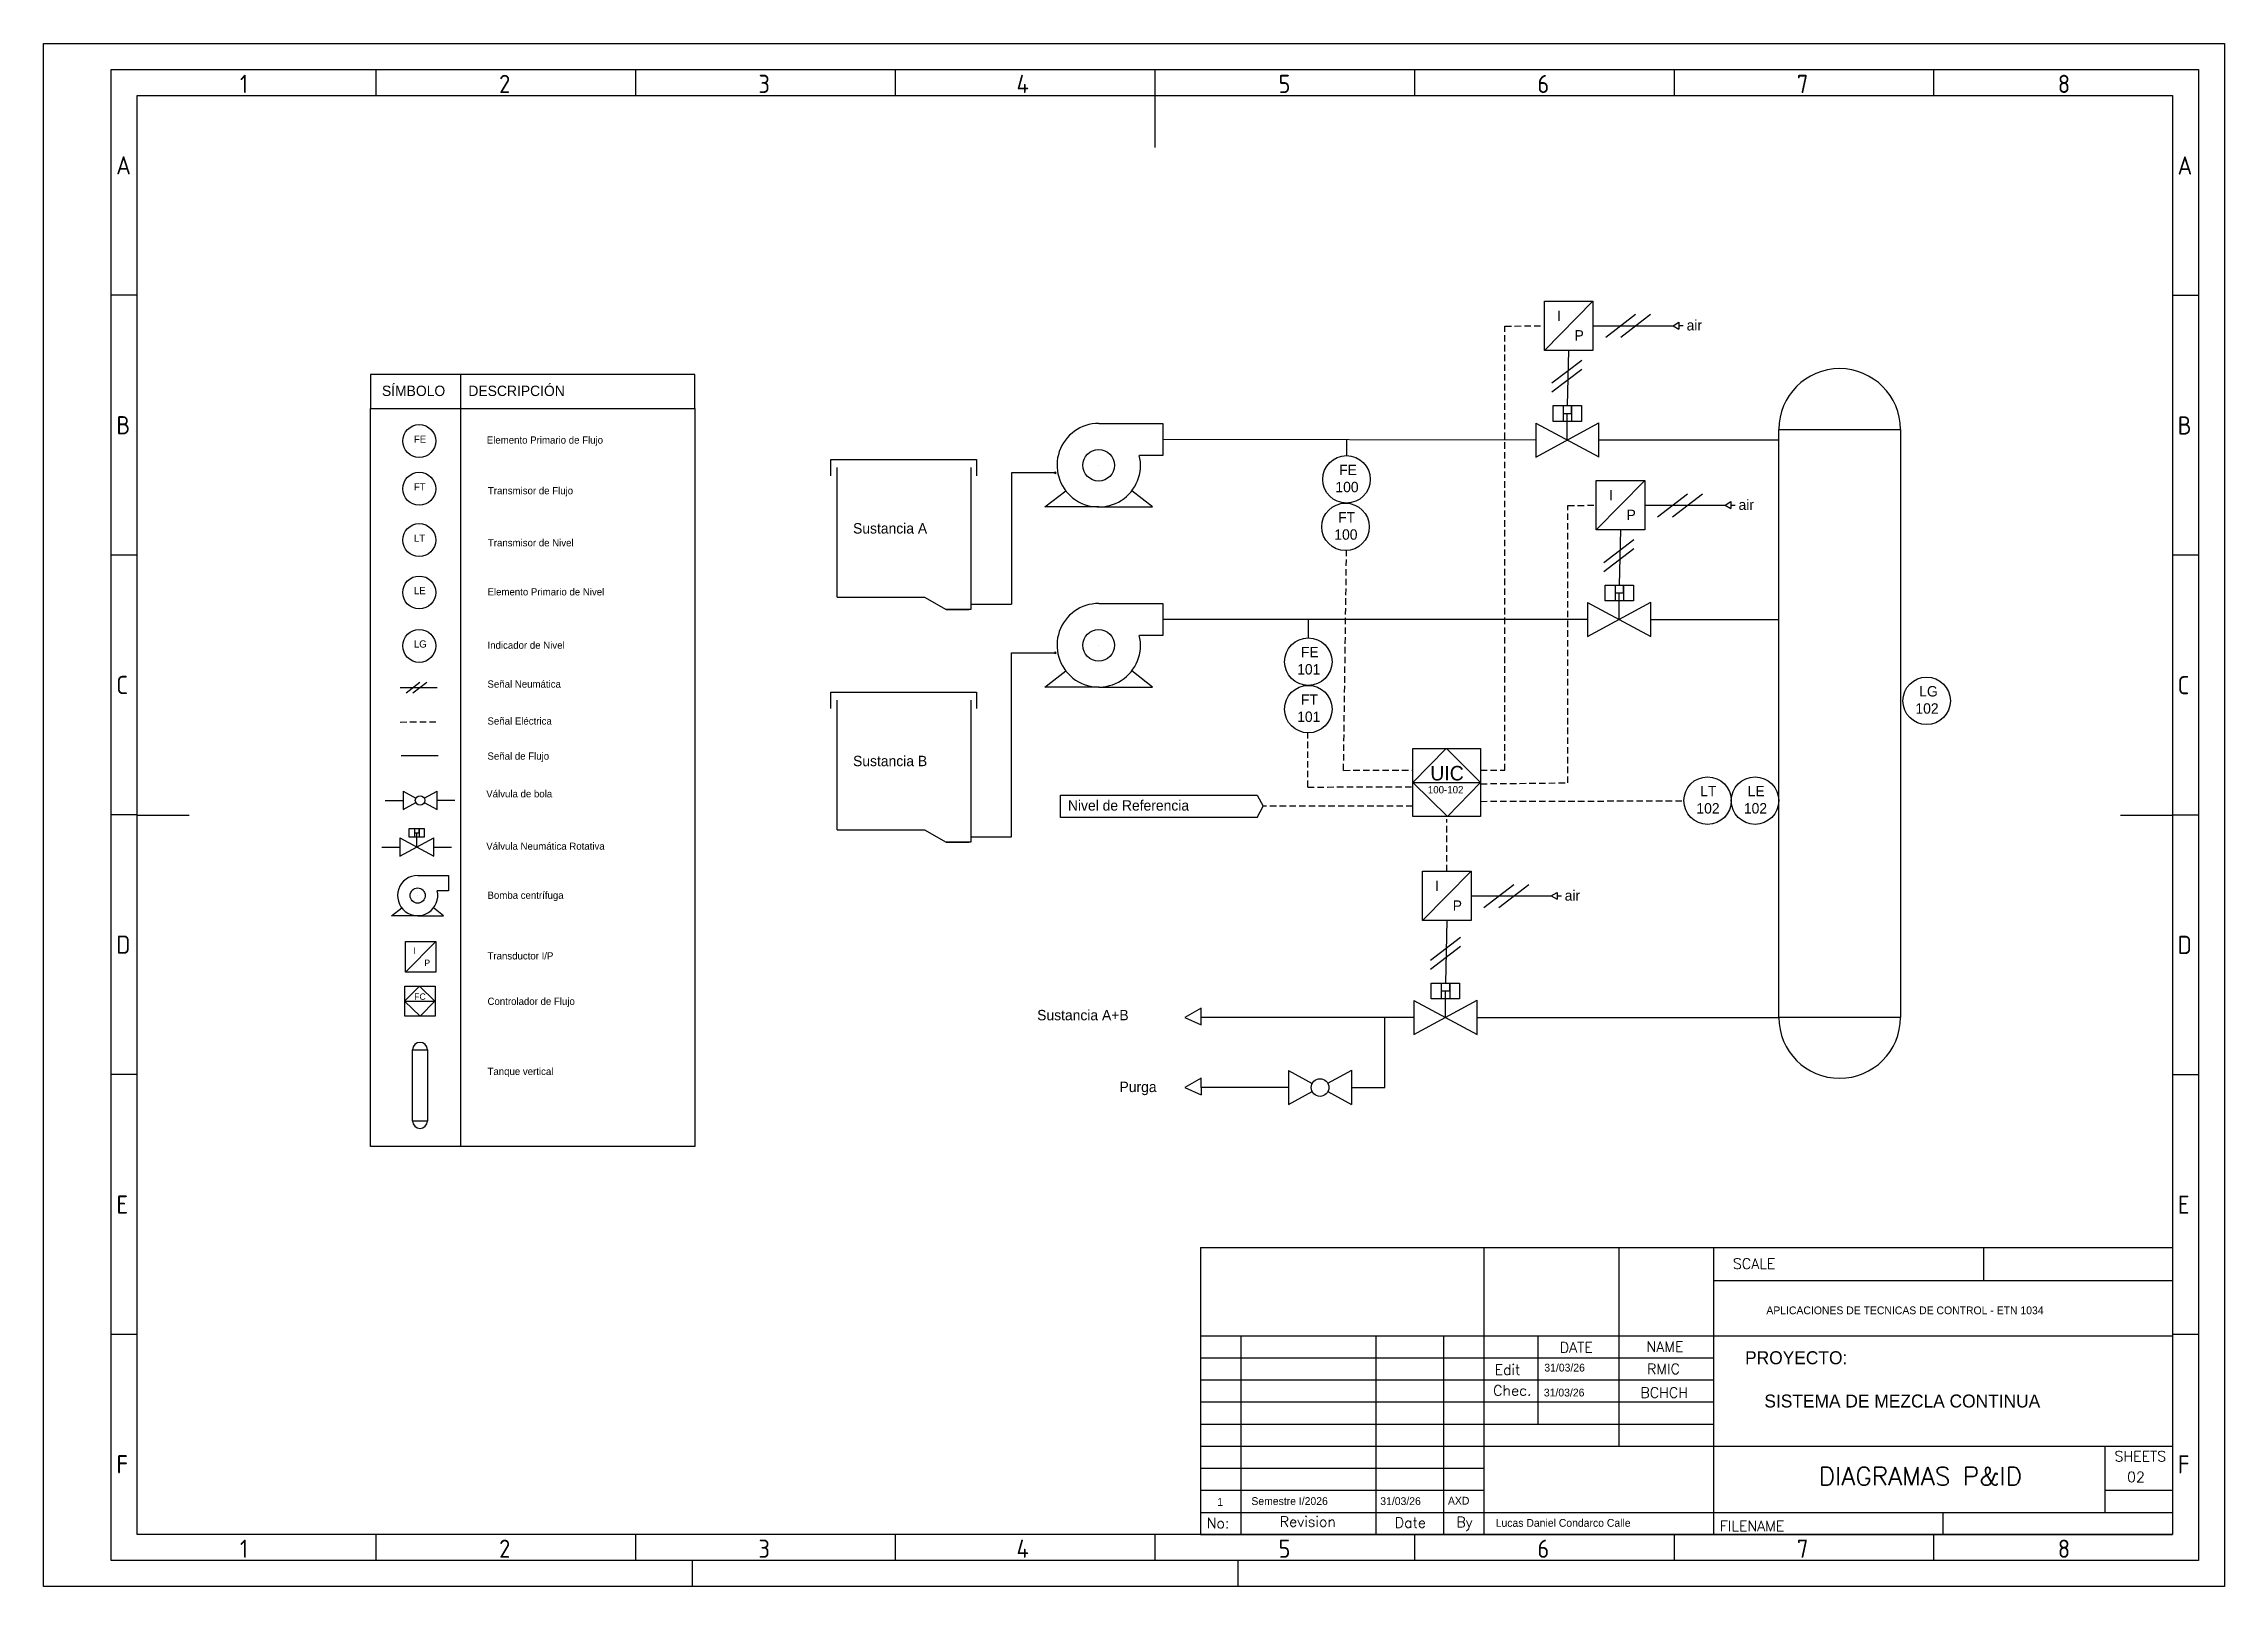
# Model space of a CAD drawing. Header units: millimetres. Extents: x -737 to -317, y 440 to 737.
import ezdxf
from ezdxf.enums import TextEntityAlignment as Align

# ---------------------------------------------------------------- set-up
doc = ezdxf.new("R2010")
doc.units = ezdxf.units.MM
doc.header["$LTSCALE"] = 10
doc.header["$MEASUREMENT"] = 0
doc.linetypes.add('HIDDEN2', pattern=[0.1875, 0.125, -0.0625])
for name, color, linetype in [('025', 1, 'Continuous'), ('035', 5, 'Continuous'), ('07', 7, 'Continuous')]:
    doc.layers.add(name, color=color, linetype=linetype)
doc.styles.add('ISO Proportional', font='isocp.shx')
doc.styles.add('WD', font='romans.shx')

# ---------------------------------------------------------------- blocks, each defined once
blk = doc.blocks.new('IEC_border_a3')
at = {"layer": '035'}
for p, q in [((64, 292), (64, 287)), ((114, 292), (114, 287)), ((164, 292), (164, 287)), ((214, 292), (214, 287)), ((264, 292), (264, 287)), ((314, 292), (314, 287)), ((364, 292), (364, 287)), ((17.97, 248.58), (12.98, 248.58)), ((414.97, 248.54), (409.98, 248.54)), ((17.98, 198.54), (13, 198.54)), ((414.98, 198.5), (410, 198.5)), ((17.98, 148.54), (13, 148.54)), ((414.98, 148.5), (410, 148.5)), ((17.98, 98.54), (13, 98.54)), ((414.98, 98.5), (410, 98.5)), ((18, 48.5), (13.02, 48.5)), ((415, 48.46), (410.02, 48.46)), ((64, 10), (64, 5)), ((114, 10), (114, 5)), ((164, 10), (164, 5)), ((214, 10), (214, 5)), ((264, 10), (264, 5)), ((314, 10), (314, 5)), ((364, 10), (364, 5)), ((125, 0), (125, 5)), ((230, 5), (230, 0))]:
    blk.add_line(p, q, dxfattribs=at)
for points in [[(0, 297), (420, 297), (420, 0), (0, 0)], [(18, 287), (410, 287), (410, 10), (18, 10)]]:
    blk.add_lwpolyline(points, close=True, dxfattribs=at)
at = {"layer": '07'}
for p, q in [((214, 287), (214, 277)), ((18, 148.5), (28, 148.5)), ((400, 148.5), (410, 148.5))]:
    blk.add_line(p, q, dxfattribs=at)
blk.add_lwpolyline([(13, 292), (415, 292), (415, 5), (13, 5)], close=True, dxfattribs=at)
at = {"layer": '035', "style": 'ISO Proportional'}
for s, p in [('1', (37.81, 287.5)), ('2', (87.73, 287.5)), ('3', (137.68, 287.5)), ('4', (187.38, 287.5)), ('5', (237.84, 287.5)), ('6', (287.69, 287.5)), ('7', (337.67, 287.5)), ('8', (387.92, 287.5)), ('A', (13.98, 271.83)), ('A', (410.98, 271.79)), ('B', (14, 221.79)), ('B', (411, 221.75)), ('C', (14, 171.79)), ('C', (411, 171.75)), ('D', (14, 121.79)), ('D', (411, 121.75)), ('E', (14.02, 71.75)), ('E', (411.02, 71.72)), ('F', (14.02, 21.75)), ('F', (411.02, 21.72)), ('1', (37.81, 5.5)), ('2', (87.73, 5.5)), ('3', (137.68, 5.5)), ('4', (187.38, 5.5)), ('5', (237.84, 5.5)), ('6', (287.69, 5.5)), ('7', (337.67, 5.5)), ('8', (387.92, 5.5))]:
    blk.add_text(s, height=3.5, dxfattribs=at).set_placement(p)
blk = doc.blocks.new('IEC_tblock_a3')
at = {"layer": '035'}
for p, q in [((-106.6, 55.25), (-106.6, 17)), ((-36.4, 55.25), (-36.4, 48.88)), ((-88.4, 48.88), (0, 48.88)), ((-179.4, 38.25), (-179.4, 0)), ((-153.4, 38.25), (-153.4, 0)), ((-140.4, 38.25), (-140.4, 0)), ((-122.2, 38.25), (-122.2, 21.25)), ((-187.2, 34), (-88.4, 34)), ((-187.2, 29.75), (-88.4, 29.75)), ((-187.2, 25.5), (-88.4, 25.5)), ((-187.2, 21.25), (-88.4, 21.25)), ((-187.2, 17), (-132.6, 17)), ((-187.2, 12.75), (-132.6, 12.75)), ((-187.2, 8.5), (-132.6, 8.5)), ((-13, 8.5), (0, 8.5)), ((-187.2, 4.25), (0, 4.25)), ((-44.2, 4.25), (-44.2, 0))]:
    blk.add_line(p, q, dxfattribs=at)
at = {"layer": '07'}
for p, q in [((-187.2, 55.25), (-187.2, 0)), ((-187.2, 55.25), (0, 55.25)), ((-132.6, 55.25), (-132.6, 0)), ((-88.4, 55.25), (-88.4, 0)), ((0, 55.25), (0, 0)), ((-187.2, 38.25), (0, 38.25)), ((-132.6, 17), (0, 17)), ((-13, 17), (-13, 4.25)), ((-187.2, 0), (0, 0))]:
    blk.add_line(p, q, dxfattribs=at)
at = {"style": 'WD'}
for tag, p in [('SCALE', (-69.88, 51.07)), ('SH', (-8.74, 10.06)), ('FILENAME', (-68.15, 0.8))]:
    blk.add_attdef(tag, p, '', height=2, dxfattribs=at)
for tag, height, p in [('PROJDESC', 5, (-45.9, 29.2)), ('EDDATE', 2, (-114.97, 30.8)), ('EDBY', 2, (-98.02, 30.86)), ('CKDATE', 2, (-114.85, 26.58)), ('CKBY', 2, (-97.88, 26.3)), ('DWGDESC', 5, (-44.85, 19.72)), ('DWGNO', 3.5, (-48.54, 9.46))]:
    blk.add_attdef(tag, text='', height=height, dxfattribs=at).set_placement(p, align=Align.CENTER)
at = {"style": 'WD', "flags": 1}
blk.add_attdef('WD_TB', (-120.95, 11.91), '', height=2, dxfattribs=at)
at = {"layer": '025', "style": 'WD'}
for s, p in [('SCALE', (-80.57, 51.13)), ('NAME', (-97.74, 35.14)), ('No:', (-183.81, 1.19)), ('Revision', (-166.53, 1.47)), ('Date', (-146.79, 1.28)), ('By', (-136.33, 1.37))]:
    blk.add_text(s, height=2, dxfattribs=at).set_placement(p, align=Align.CENTER)
for s, p in [('DATE', (-118, 35)), ('Edit', (-130.55, 30.72)), ('Chec.', (-130.82, 26.72)), ('SHEETS', (-11.17, 14.05)), ('FILENAME', (-87.18, 0.61))]:
    blk.add_text(s, height=2, dxfattribs=at).set_placement(p)

msp = doc.modelspace()

# ---------------------------------------------------------------- linework, layer by layer
for p, q in [((-447.61, 678.29), (-438.27, 687.78)), ((-435.8, 680.84), (-430.04, 685.24)), ((-432.92, 680.84), (-427.15, 685.24)), ((-438.27, 683.04), (-422.81, 683.04)), ((-422.81, 683.04), (-421.69, 683.74)), ((-422.81, 683.04), (-421.69, 682.4)), ((-421.69, 683.74), (-421.69, 682.4)), ((-421.69, 683.07), (-420.86, 683.07)), ((-446.17, 672.02), (-440.41, 676.42)), ((-442.94, 678.29), (-443.2, 667.68)), ((-656.32, 525.01), (-656.32, 673.66)), ((-446.17, 670.29), (-440.41, 674.69)), ((-533.44, 664.23), (-521.1, 664.23)), ((-521.1, 664.23), (-521.1, 658.09)), ((-449.29, 657.77), (-437.1, 664.36)), ((-449.29, 664.3), (-449.29, 657.77)), ((-449.29, 664.3), (-437.12, 657.78)), ((-443.2, 661.04), (-443.2, 666.15)), ((-442.37, 666.15), (-442.37, 667.68)), ((-437.1, 657.77), (-437.1, 664.37)), ((-449.29, 661.04), (-521.1, 661.16)), ((-485.72, 661.04), (-485.72, 658.03)), ((-437.1, 661.07), (-402.48, 661.07)), ((-585.06, 654.17), (-585.06, 657.28)), ((-585.06, 657.28), (-557, 657.28)), ((-557, 657.28), (-557, 654.17)), ((-533.44, 656.19), (-533.44, 656.19)), ((-521.1, 658.09), (-525.62, 658.09)), ((-541.86, 654.72), (-550.27, 654.72)), ((-550.27, 654.72), (-550.27, 629.47)), ((-543.84, 648.15), (-539.8, 651.27)), ((-541.86, 654.72), (-541.86, 654.93)), ((-541.86, 654.93), (-541.61, 654.72)), ((-541.61, 654.72), (-541.86, 654.56)), ((-541.86, 654.56), (-541.86, 654.72)), ((-523.07, 648.15), (-527.08, 651.26)), ((-437.61, 643.73), (-428.26, 653.23)), ((-533.44, 648.15), (-543.84, 648.15)), ((-533.44, 648.15), (-523.07, 648.15)), ((-428.26, 648.48), (-412.81, 648.48)), ((-425.8, 646.28), (-420.03, 650.68)), ((-422.91, 646.28), (-417.15, 650.68)), ((-412.81, 648.48), (-411.69, 649.18)), ((-412.81, 648.48), (-411.69, 647.84)), ((-411.69, 649.18), (-411.69, 647.84)), ((-411.69, 648.51), (-410.86, 648.51)), ((-432.94, 643.73), (-433.19, 633.12)), ((-436.17, 637.47), (-430.4, 641.87)), ((-436.17, 635.74), (-430.4, 640.14)), ((-583.83, 630.76), (-567.01, 630.76)), ((-567.01, 630.76), (-562.82, 628.39)), ((-433.2, 626.49), (-433.19, 631.6)), ((-432.37, 631.6), (-432.37, 633.12)), ((-562.82, 628.39), (-558.49, 628.39)), ((-557.88, 629.47), (-550.27, 629.47)), ((-533.44, 629.57), (-521.1, 629.57)), ((-521.1, 629.57), (-521.1, 623.43)), ((-439.28, 626.48), (-521.1, 626.5)), ((-493.08, 626.5), (-493.08, 622.94)), ((-439.28, 623.22), (-427.1, 629.81)), ((-439.28, 629.75), (-439.28, 623.22)), ((-439.28, 629.75), (-427.11, 623.22)), ((-427.1, 623.22), (-427.1, 629.82)), ((-427.1, 626.52), (-402.48, 626.52)), ((-521.1, 623.43), (-525.62, 623.43)), ((-550.27, 584.68), (-550.27, 620.06)), ((-550.27, 620.06), (-541.86, 620.06)), ((-541.86, 620.06), (-541.86, 620.27)), ((-541.86, 620.27), (-541.61, 620.06)), ((-541.61, 620.06), (-541.86, 619.9)), ((-541.86, 619.9), (-541.86, 620.06)), ((-533.44, 621.53), (-533.44, 621.53)), ((-667.97, 613.39), (-660.88, 613.39)), ((-666.84, 612.39), (-664.2, 614.4)), ((-665.52, 612.39), (-662.87, 614.4)), ((-543.84, 613.49), (-539.8, 616.61)), ((-533.44, 613.49), (-543.84, 613.49)), ((-533.44, 613.49), (-523.07, 613.49)), ((-523.07, 613.49), (-527.08, 616.6)), ((-585.06, 609.38), (-585.06, 612.49)), ((-585.06, 612.49), (-557, 612.49)), ((-557, 612.49), (-557, 609.38)), ((-472.98, 595.11), (-466.56, 601.66)), ((-466.46, 601.66), (-459.9, 595.13)), ((-667.77, 600.33), (-660.68, 600.33)), ((-667.42, 593.42), (-667.42, 589.91)), ((-667.42, 593.42), (-664.95, 592.09)), ((-663.35, 592.11), (-660.87, 593.45)), ((-660.87, 589.91), (-660.87, 593.45)), ((-502.95, 592.64), (-501.76, 590.53)), ((-466.3, 588.59), (-472.98, 595.11)), ((-472.96, 595.11), (-459.96, 595.11)), ((-459.9, 595.13), (-466.3, 588.59)), ((-670.86, 591.66), (-667.42, 591.66)), ((-667.42, 589.91), (-664.95, 591.24)), ((-663.34, 591.23), (-660.88, 589.91)), ((-660.87, 591.68), (-657.43, 591.68)), ((-502.95, 588.39), (-501.76, 590.53)), ((-668.06, 580.92), (-661.51, 584.46)), ((-668.06, 584.43), (-668.06, 580.92)), ((-668.06, 584.43), (-661.52, 580.93)), ((-664.79, 582.68), (-664.79, 585.42)), ((-664.35, 585.42), (-664.35, 586.24)), ((-661.51, 580.92), (-661.51, 584.47)), ((-583.83, 585.97), (-567.01, 585.97)), ((-567.01, 585.97), (-562.82, 583.6)), ((-557.88, 584.68), (-550.27, 584.68)), ((-671.5, 582.68), (-668.06, 582.68)), ((-661.51, 582.69), (-658.07, 582.69)), ((-562.82, 583.6), (-558.49, 583.6)), ((-664.61, 577.21), (-658.67, 577.21)), ((-658.67, 577.21), (-658.67, 574.25)), ((-471.09, 568.51), (-461.74, 578.01)), ((-459.28, 571.06), (-453.51, 575.46)), ((-456.39, 571.06), (-450.63, 575.46)), ((-664.61, 573.34), (-664.61, 573.34)), ((-658.67, 574.25), (-660.85, 574.25)), ((-461.74, 573.26), (-446.28, 573.26)), ((-446.28, 573.26), (-445.17, 573.96)), ((-446.28, 573.26), (-445.17, 572.62)), ((-445.17, 573.96), (-445.17, 572.62)), ((-445.17, 573.29), (-444.34, 573.29)), ((-669.62, 569.46), (-667.67, 570.97)), ((-664.61, 569.46), (-669.62, 569.46)), ((-664.61, 569.46), (-659.62, 569.46)), ((-659.62, 569.46), (-661.55, 570.96)), ((-466.42, 568.51), (-466.67, 556.5)), ((-666.93, 558.59), (-661.13, 564.49)), ((-469.52, 560.91), (-463.76, 565.31)), ((-469.52, 559.18), (-463.76, 563.58)), ((-667.13, 553), (-664.27, 555.91)), ((-664.23, 555.91), (-661.32, 553.01)), ((-466.68, 549.86), (-466.67, 554.97)), ((-465.85, 554.97), (-465.85, 556.5)), ((-664.16, 550.11), (-667.13, 553)), ((-667.12, 553), (-661.34, 553)), ((-661.32, 553.01), (-664.16, 550.11)), ((-513.7, 551.64), (-516.84, 549.86)), ((-513.7, 549.86), (-513.7, 551.64)), ((-472.76, 546.59), (-460.58, 553.18)), ((-472.76, 553.12), (-472.76, 546.59)), ((-472.76, 553.12), (-460.59, 546.6)), ((-460.58, 546.59), (-460.58, 553.19)), ((-516.84, 549.86), (-513.7, 548.46)), ((-472.76, 549.86), (-513.7, 549.86)), ((-513.7, 548.46), (-513.7, 549.86)), ((-478.32, 536.42), (-478.32, 549.86)), ((-460.58, 549.89), (-402.48, 549.89)), ((-513.7, 538.17), (-516.84, 536.39)), ((-513.7, 536.39), (-513.7, 538.17)), ((-496.91, 539.65), (-496.91, 533.12)), ((-496.91, 539.65), (-492.32, 537.19)), ((-489.34, 537.21), (-484.72, 539.71)), ((-484.72, 533.12), (-484.72, 539.72)), ((-516.84, 536.39), (-513.7, 534.99)), ((-496.91, 536.39), (-513.7, 536.39)), ((-513.7, 536.39), (-513.7, 534.99)), ((-496.91, 533.12), (-492.32, 535.6)), ((-489.33, 535.59), (-484.73, 533.13)), ((-484.72, 536.42), (-478.32, 536.42))]:
    msp.add_line(p, q)
at = {"linetype": 'HIDDEN2'}
for p, q in [((-455.22, 682.96), (-447.62, 683.04)), ((-455.22, 597.48), (-455.22, 682.96)), ((-443.09, 595.04), (-443.08, 648.45)), ((-443.08, 648.45), (-437.61, 648.48)), ((-486.29, 597.45), (-485.72, 639.76)), ((-667.97, 606.75), (-660.88, 606.8)), ((-493.19, 594.23), (-493.19, 604.67)), ((-486.29, 597.45), (-472.98, 597.46)), ((-459.89, 597.46), (-455.22, 597.48)), ((-493.19, 594.23), (-472.98, 594.29)), ((-459.89, 594.87), (-443.09, 595.04)), ((-472.98, 590.53), (-501.76, 590.53)), ((-466.42, 578.01), (-466.42, 588.04)), ((-459.89, 591.48), (-420.75, 591.59))]:
    msp.add_line(p, q, dxfattribs=at)
at = {"lineweight": 30}
for p, q in [((-444.02, 667.68), (-444.02, 664.62)), ((-444.02, 666.15), (-443.2, 666.15)), ((-443.2, 666.15), (-442.37, 666.15)), ((-442.37, 667.68), (-442.37, 664.62)), ((-434.01, 633.12), (-434.01, 630.07)), ((-434.01, 631.6), (-433.19, 631.6)), ((-433.19, 631.6), (-432.37, 631.6)), ((-432.37, 633.12), (-432.37, 630.07)), ((-665.23, 586.24), (-665.23, 584.6)), ((-665.23, 585.42), (-664.79, 585.42)), ((-664.79, 585.42), (-664.35, 585.42)), ((-664.35, 586.24), (-664.35, 584.6)), ((-467.49, 556.5), (-467.49, 553.44)), ((-467.49, 554.97), (-466.67, 554.97)), ((-466.67, 554.97), (-465.85, 554.97)), ((-465.85, 556.5), (-465.85, 553.44))]:
    msp.add_line(p, q, dxfattribs=at)
for points in [[(-447.62, 687.78), (-438.27, 687.78), (-438.27, 678.29), (-447.62, 678.29)], [(-673.69, 667.13), (-611.26, 667.13), (-611.26, 673.66), (-673.69, 673.66)], [(-673.69, 667.13), (-611.26, 667.13), (-611.26, 525.01), (-673.69, 525.01)], [(-445.91, 667.68), (-440.48, 667.68), (-440.48, 664.62), (-445.91, 664.62)], [(-402.48, 663.06), (-379.03, 663.06), (-379.03, 549.89), (-402.48, 549.89)], [(-437.61, 653.23), (-428.26, 653.23), (-428.26, 643.73), (-437.61, 643.73)], [(-435.91, 633.12), (-430.48, 633.12), (-430.48, 630.07), (-435.91, 630.07)], [(-472.98, 601.67), (-459.89, 601.67), (-459.89, 588.59), (-472.98, 588.59)], [(-666.25, 586.24), (-663.33, 586.24), (-663.33, 584.6), (-666.25, 584.6)], [(-471.09, 578.01), (-461.74, 578.01), (-461.74, 568.51), (-471.09, 568.51)], [(-666.93, 564.49), (-661.13, 564.49), (-661.13, 558.59), (-666.93, 558.59)], [(-667.07, 555.92), (-661.25, 555.92), (-661.25, 550.11), (-667.07, 550.11)], [(-469.39, 556.5), (-463.96, 556.5), (-463.96, 553.44), (-469.39, 553.44)], [(-665.58, 543.65), (-662.74, 543.65), (-662.74, 529.93), (-665.58, 529.93)]]:
    msp.add_lwpolyline(points, close=True)
for points in [[(-583.83, 630.76), (-583.83, 655.78)], [(-558.06, 655.78), (-558.06, 628.39), (-562.82, 628.39)], [(-583.83, 585.97), (-583.83, 610.99)], [(-558.06, 610.99), (-558.06, 583.6), (-562.82, 583.6)], [(-502.95, 588.39), (-540.83, 588.39), (-540.83, 592.64), (-502.95, 592.64)]]:
    msp.add_lwpolyline(points)
for centre, radius in [((-664.3, 660.85), 3.17), ((-533.44, 656.19), 3.04), ((-485.72, 653.46), 4.57), ((-664.3, 651.66), 3.17), ((-485.92, 644.32), 4.57), ((-664.3, 641.78), 3.17), ((-664.3, 631.69), 3.17), ((-664.3, 621.41), 3.17), ((-533.44, 621.53), 3.04), ((-493.08, 618.37), 4.57), ((-493.08, 609.24), 4.57), ((-374, 610.83), 4.57), ((-664.15, 591.66), 0.912), ((-416.18, 591.62), 4.57), ((-407.05, 591.62), 4.57), ((-664.61, 573.34), 1.46), ((-490.82, 536.39), 1.7)]:
    msp.add_circle(centre, radius)
for centre, radius, start, end in [((-390.75, 663.06), 11.72, 0, 180), ((-533.44, 656.19), 8.04, 90, 13.6316), ((-533.44, 621.53), 8.04, 90, 13.6316), ((-664.61, 573.34), 3.87, 90, 13.6316), ((-390.75, 549.89), 11.72, 180, 0), ((-664.16, 543.65), 1.42, 0, 180), ((-664.16, 529.93), 1.42, 180, 0)]:
    msp.add_arc(centre, radius, start, end)

# ---------------------------------------------------------------- block references
msp.add_blockref('IEC_border_a3', (-736.65, 440.35))
ref = msp.add_blockref('IEC_tblock_a3', (-326.65, 450.35))
ref.add_attrib('EDBY', 'RMIC', dxfattribs={"height": 2, "style": 'WD'}).set_placement((-424.67, 481.21), align=Align.CENTER)
ref.add_attrib('CKBY', 'BCHCH', dxfattribs={"height": 2, "style": 'WD'}).set_placement((-424.53, 476.65), align=Align.CENTER)
ref.add_attrib('DWGNO', 'DIAGRAMAS P&ID', dxfattribs={"height": 3.5, "style": 'WD'}).set_placement((-375.19, 459.81), align=Align.CENTER)
ref.add_attrib('SH', '02', (-335.39, 460.42), dxfattribs={"height": 2, "style": 'WD'})

# ---------------------------------------------------------------- texts
at = {"attachment_point": 1}
for s, insert, char_height in [('I', (-445.18, 685.96), 2), ('P', (-441.8, 682.19), 2), ('air', (-420.22, 684.14), 2), ('FE', (-665.35, 661.9), 1.388), ('Elemento Primario de Flujo', (-651.3, 661.74), 1.3883), ('FE', (-487.13, 656.29), 2), ('FT', (-665.35, 652.72), 1.388), ('Transmisor de Flujo', (-651.08, 651.99), 1.3883), ('I', (-435.17, 651.41), 2), ('FT', (-487.34, 647.16), 2), ('P', (-431.79, 647.63), 2), ('air', (-410.22, 649.58), 2), ('LT', (-665.35, 642.84), 1.388), ('Sustancia A', (-580.76, 645.04), 2), ('Transmisor de Nivel', (-651.08, 641.95), 1.3883), ('LE', (-665.35, 632.75), 1.388), ('Elemento Primario de Nivel', (-651.16, 632.51), 1.3883), ('LG', (-665.35, 622.47), 1.388), ('Indicador de Nivel', (-651.16, 622.24), 1.3883), ('FE', (-494.5, 621.21), 2), ('Señal Neumática ', (-651.16, 614.75), 1.3883), ('LG', (-375.42, 613.67), 2), ('FT', (-494.5, 612.07), 2), ('Señal Eléctrica ', (-651.16, 607.64), 1.3883), ('Señal de Flujo', (-651.16, 600.89), 1.3883), ('Sustancia B', (-580.76, 600.25), 2), ('UIC', (-469.58, 598.3), 2.797), ('Válvula de bola', (-651.4, 593.63), 1.3883), ('100-102', (-470.06, 594.42), 1.398), ('LT', (-417.6, 594.45), 2), ('LE', (-408.46, 594.45), 2), ('Válvula Neumática Rotativa ', (-651.4, 583.55), 1.3883), ('I', (-468.65, 576.19), 2), ('Bomba centrífuga ', (-651.16, 574.1), 1.3883), ('P', (-465.27, 572.41), 2), ('air', (-443.7, 574.36), 2), ('I', (-665.42, 563.36), 1.24), ('P', (-663.32, 561.01), 1.24), ('Transductor I/P', (-651.16, 562.43), 1.3883), ('FC', (-665.27, 554.5), 1.242), ('Controlador de Flujo', (-651.16, 553.68), 1.3883), ('Sustancia A+B', (-545.3, 551.33), 2), ('Purga', (-529.44, 537.51), 2)]:
    msp.add_mtext(s, dxfattribs=dict(at, insert=insert, char_height=char_height))
at = {"char_height": 1.3883, "attachment_point": 1}
for s, insert, width in [('{\\H1.4406x;SÍMBOLO      DESCRIPCIÓN } ', (-671.49, 671.51), 53.7156), ('Tanque vertical ', (-651.16, 540.19), 32.097)]:
    msp.add_mtext(s, dxfattribs=dict(at, insert=insert, width=width))
at = {"attachment_point": 1}
for s, width, gutter_width, heights, insert, char_height in [('100', 2.0328, 10, [0], (-487.86, 652.99), 2), ('100', 2.0328, 10, [0], (-488.07, 643.85), 2), ('101', 2.0328, 10, [0], (-495.22, 617.9), 2), ('102', 2.0328, 10, [0], (-376.15, 610.36), 2), ('101', 2.0328, 10, [0], (-495.22, 608.77), 2), ('Nivel de Referencia', 42.1897, 10, [3.31], (-539.38, 591.7), 2), ('102', 2.0328, 10, [0], (-418.33, 591.14), 2), ('102', 2.0328, 10, [0], (-409.19, 591.14), 2), ('APLICACIONES DE TECNICAS DE CONTROL - ETN 1034', 71.879, 12.5, [0], (-404.86, 494.24), 1.5), ('31/03/26', 13.0311, 12.5, [0], (-447.62, 483.21), 1.5), ('PROYECTO:\\P\\P    SISTEMA DE MEZCLA CONTINUA', 81.7247, 12.5, [16.59], (-408.96, 485.62), 2.5), ('31/03/26', 13.0311, 12.5, [0], (-447.71, 478.41), 1.5), ('1', 13.0311, 12.5, [0], (-510.62, 457.35), 1.5), ('Semestre I/2026', 23.0957, 12.5, [0], (-504.04, 457.52), 1.5), ('31/03/26', 13.0311, 12.5, [0], (-479.22, 457.51), 1.5), ('AXD', 13.0311, 12.5, [0], (-466.18, 457.59), 1.5), ('Lucas Daniel Condarco Calle', 47.2278, 12.5, [3.91], (-456.99, 453.32), 1.5)]:
    msp.add_mtext_dynamic_manual_height_columns(s, width=width, gutter_width=gutter_width, heights=heights, dxfattribs=dict(at, insert=insert, char_height=char_height))

doc.saveas('drawing.dxf')
